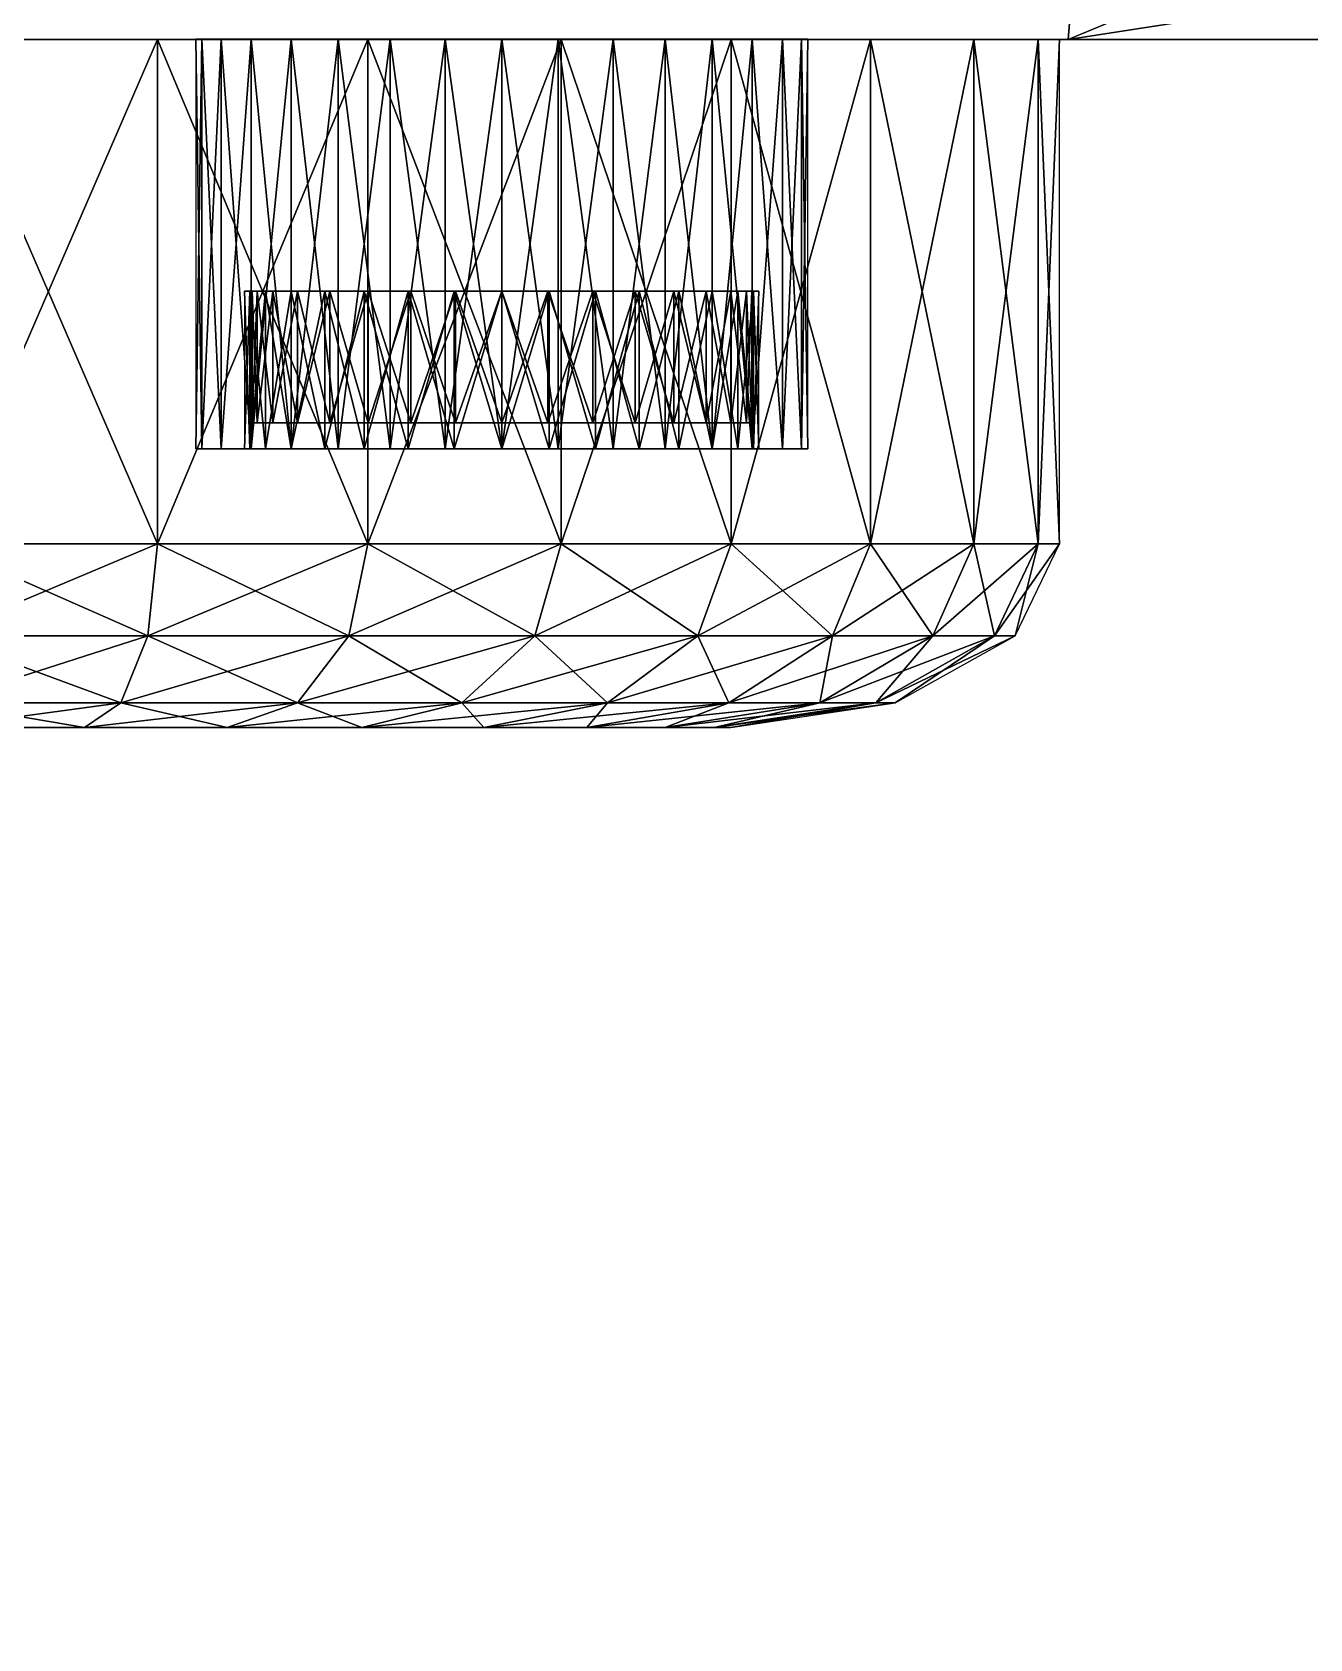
# Model space of a CAD drawing. Units: millimetres at full size, sheet at 1:50. Extents: x -9750 to 9750, y -6680 to 6675.
# Drawn here: x 87.93 to 116.45, y 1999.27 to 2035.12 of the extents above; entities that cross this region are included whole.
import ezdxf

# ---------------------------------------------------------------- set-up
doc = ezdxf.new("R2010")
doc.units = ezdxf.units.MM
doc.header["$LTSCALE"] = 50
doc.layers.add('0-A_汎用オブジェクト（実装）', color=4, linetype='Continuous')

msp = doc.modelspace()

# ---------------------------------------------------------------- wipeouts: each hides what was drawn before it
msp.add_wipeout([(-3365.77, 3792.05), (-3365.77, -1764.95), (296.23, -1764.95), (296.23, -1764.95)])

# ---------------------------------------------------------------- next in the draw order: wipeouts: each hides what was drawn before it
msp.add_wipeout([(-3365.77, 3792.05), (296.23, -1764.95), (296.23, 3792.05), (296.23, 3792.05)])

# ---------------------------------------------------------------- next in the draw order: wipeouts: each hides what was drawn before it
msp.add_wipeout([(-291.9, 1994.83), (296.23, 1994.83), (296.23, 2039.03), (296.23, 2039.03)])

# ---------------------------------------------------------------- next in the draw order: wipeouts: each hides what was drawn before it
msp.add_wipeout([(-291.9, 1994.83), (296.23, 2039.03), (-301.16, 2039.03), (-301.16, 2039.03)])

# ---------------------------------------------------------------- next in the draw order: wipeouts: each hides what was drawn before it
msp.add_wipeout([(283.73, 2707.35), (-16.27, 2707.35), (-16.27, 907.35), (-16.27, 907.35)])

# ---------------------------------------------------------------- next in the draw order: wipeouts: each hides what was drawn before it
msp.add_wipeout([(283.73, 2707.35), (-16.27, 907.35), (283.73, 907.35), (283.73, 907.35)])

# ---------------------------------------------------------------- next in the draw order: linework, layer by layer
at = {"layer": '0-A_汎用オブジェクト（実装）'}
for p, q in [((119, 2034.95), (9.99, 2034.95)), ((111.05, 2034.95), (9.99, 2034.95)), ((91.58, 2034.96), (93.71, 2034.96)), ((91.58, 2034.96), (98.41, 2034.96)), ((91.58, 2034.96), (105.24, 2034.96)), ((91.58, 2034.96), (92.15, 2034.96)), ((92.15, 2034.96), (91.58, 2034.96)), ((93.71, 2034.96), (91.58, 2034.96)), ((105.24, 2034.96), (91.58, 2034.96)), ((98.41, 2034.96), (91.58, 2034.96)), ((92.15, 2034.96), (93.71, 2034.96)), ((93.71, 2034.96), (92.15, 2034.96)), ((93.71, 2034.96), (95.92, 2034.96)), ((93.71, 2034.96), (98.41, 2034.96)), ((95.92, 2034.96), (93.71, 2034.96)), ((98.41, 2034.96), (103.11, 2034.96)), ((98.41, 2034.96), (105.24, 2034.96)), ((103.11, 2034.96), (98.41, 2034.96)), ((100.9, 2034.96), (103.11, 2034.96)), ((103.11, 2034.96), (100.9, 2034.96)), ((103.11, 2034.96), (104.68, 2034.96)), ((103.11, 2034.96), (105.24, 2034.96)), ((104.68, 2034.96), (103.11, 2034.96)), ((105.24, 2034.96), (103.11, 2034.96)), ((104.68, 2034.96), (105.24, 2034.96)), ((105.24, 2034.96), (104.68, 2034.96)), ((92.67, 2029.34), (92.84, 2029.34)), ((93.3, 2029.34), (92.79, 2029.34)), ((92.79, 2029.34), (93.3, 2029.34)), ((92.79, 2029.34), (92.95, 2029.34)), ((92.79, 2029.34), (93.14, 2029.34)), ((92.95, 2029.34), (93.3, 2029.34)), ((93.85, 2029.34), (93.14, 2029.34)), ((93.14, 2029.34), (93.85, 2029.34)), ((93.14, 2029.34), (93.71, 2029.34)), ((93.3, 2029.34), (93.85, 2029.34)), ((94.57, 2029.34), (93.71, 2029.34)), ((93.71, 2029.34), (94.57, 2029.34)), ((93.71, 2029.34), (94.46, 2029.34)), ((93.85, 2029.34), (94.57, 2029.34)), ((95.43, 2029.34), (94.46, 2029.34)), ((94.46, 2029.34), (95.43, 2029.34)), ((94.46, 2029.34), (95.34, 2029.34)), ((94.57, 2029.34), (95.43, 2029.34)), ((96.38, 2029.34), (95.34, 2029.34)), ((95.34, 2029.34), (96.38, 2029.34)), ((95.34, 2029.34), (96.32, 2029.34)), ((95.43, 2029.34), (96.38, 2029.34)), ((97.38, 2029.34), (96.32, 2029.34)), ((96.32, 2029.34), (97.38, 2029.34)), ((96.32, 2029.34), (97.35, 2029.34)), ((96.38, 2029.34), (97.38, 2029.34)), ((98.41, 2029.34), (97.35, 2029.34)), ((97.35, 2029.34), (98.41, 2029.34)), ((97.35, 2029.34), (98.41, 2029.34)), ((97.38, 2029.34), (98.41, 2029.34)), ((99.44, 2029.34), (98.41, 2029.34)), ((99.47, 2029.34), (98.41, 2029.34)), ((98.41, 2029.34), (99.47, 2029.34)), ((100.44, 2029.34), (99.44, 2029.34)), ((100.5, 2029.34), (99.44, 2029.34)), ((99.44, 2029.34), (100.5, 2029.34)), ((100.5, 2029.34), (99.47, 2029.34)), ((101.39, 2029.34), (100.44, 2029.34)), ((101.48, 2029.34), (100.44, 2029.34)), ((100.44, 2029.34), (101.48, 2029.34)), ((101.48, 2029.34), (100.5, 2029.34)), ((102.25, 2029.34), (101.39, 2029.34)), ((102.36, 2029.34), (101.39, 2029.34)), ((101.39, 2029.34), (102.36, 2029.34)), ((102.36, 2029.34), (101.48, 2029.34)), ((102.97, 2029.34), (102.25, 2029.34)), ((103.11, 2029.34), (102.25, 2029.34)), ((102.25, 2029.34), (103.11, 2029.34)), ((103.11, 2029.34), (102.36, 2029.34)), ((103.52, 2029.34), (102.97, 2029.34)), ((103.68, 2029.34), (102.97, 2029.34)), ((102.97, 2029.34), (103.68, 2029.34)), ((103.68, 2029.34), (103.11, 2029.34)), ((103.87, 2029.34), (103.52, 2029.34)), ((104.03, 2029.34), (103.52, 2029.34)), ((103.52, 2029.34), (104.03, 2029.34)), ((104.03, 2029.34), (103.68, 2029.34)), ((104.03, 2029.34), (103.87, 2029.34)), ((104.15, 2029.34), (103.87, 2029.34)), ((103.87, 2029.34), (104.15, 2029.34)), ((104.15, 2029.34), (103.99, 2029.34)), ((93.3, 2026.4), (92.84, 2026.4)), ((92.84, 2026.4), (93.3, 2026.4)), ((93.3, 2026.4), (92.84, 2026.4)), ((96.38, 2026.4), (93.3, 2026.4)), ((94.57, 2026.4), (93.3, 2026.4)), ((103.52, 2026.4), (93.3, 2026.4)), ((96.38, 2026.4), (93.3, 2026.4)), ((93.3, 2026.4), (94.57, 2026.4)), ((93.3, 2026.4), (100.44, 2026.4)), ((93.3, 2026.4), (96.38, 2026.4)), ((93.3, 2026.4), (103.52, 2026.4)), ((96.38, 2026.4), (94.57, 2026.4)), ((94.57, 2026.4), (96.38, 2026.4)), ((100.44, 2026.4), (96.38, 2026.4)), ((98.41, 2026.4), (96.38, 2026.4)), ((103.52, 2026.4), (96.38, 2026.4)), ((96.38, 2026.4), (100.44, 2026.4)), ((96.38, 2026.4), (98.41, 2026.4)), ((100.44, 2026.4), (98.41, 2026.4)), ((98.41, 2026.4), (100.44, 2026.4)), ((102.25, 2026.4), (100.44, 2026.4)), ((103.52, 2026.4), (100.44, 2026.4)), ((100.44, 2026.4), (102.25, 2026.4)), ((100.44, 2026.4), (103.52, 2026.4)), ((100.44, 2026.4), (103.52, 2026.4)), ((103.52, 2026.4), (102.25, 2026.4)), ((102.25, 2026.4), (103.52, 2026.4)), ((103.99, 2026.4), (103.52, 2026.4)), ((103.52, 2026.4), (103.99, 2026.4)), ((103.52, 2026.4), (103.99, 2026.4)), ((91.58, 2025.82), (92.79, 2025.82)), ((92.79, 2025.82), (91.58, 2025.82)), ((91.58, 2025.82), (92.67, 2025.82)), ((93.14, 2025.82), (91.72, 2025.82)), ((91.72, 2025.82), (93.14, 2025.82)), ((91.72, 2025.82), (92.79, 2025.82)), ((91.72, 2025.82), (92.79, 2025.82)), ((93.71, 2025.82), (92.15, 2025.82)), ((92.15, 2025.82), (93.71, 2025.82)), ((92.15, 2025.82), (93.14, 2025.82)), ((92.15, 2025.82), (93.14, 2025.82)), ((94.46, 2025.82), (92.82, 2025.82)), ((92.82, 2025.82), (94.46, 2025.82)), ((92.82, 2025.82), (93.71, 2025.82)), ((92.82, 2025.82), (93.71, 2025.82)), ((95.34, 2025.82), (93.71, 2025.82)), ((93.71, 2025.82), (95.34, 2025.82)), ((93.71, 2025.82), (94.46, 2025.82)), ((93.71, 2025.82), (94.76, 2025.82)), ((94.46, 2025.82), (95.34, 2025.82)), ((96.32, 2025.82), (94.76, 2025.82)), ((94.76, 2025.82), (96.32, 2025.82)), ((94.76, 2025.82), (95.92, 2025.82)), ((95.34, 2025.82), (96.32, 2025.82)), ((97.35, 2025.82), (95.92, 2025.82)), ((95.92, 2025.82), (97.35, 2025.82)), ((95.92, 2025.82), (97.15, 2025.82)), ((96.32, 2025.82), (97.35, 2025.82)), ((97.15, 2025.82), (98.41, 2025.82)), ((97.35, 2025.82), (98.41, 2025.82)), ((99.47, 2025.82), (98.41, 2025.82)), ((99.67, 2025.82), (98.41, 2025.82)), ((98.41, 2025.82), (99.67, 2025.82)), ((100.5, 2025.82), (99.47, 2025.82)), ((100.9, 2025.82), (99.47, 2025.82)), ((99.47, 2025.82), (100.9, 2025.82)), ((100.9, 2025.82), (99.67, 2025.82)), ((101.48, 2025.82), (100.5, 2025.82)), ((102.06, 2025.82), (100.5, 2025.82)), ((100.5, 2025.82), (102.06, 2025.82)), ((102.06, 2025.82), (100.9, 2025.82)), ((102.36, 2025.82), (101.48, 2025.82)), ((103.11, 2025.82), (101.48, 2025.82)), ((101.48, 2025.82), (103.11, 2025.82)), ((103.11, 2025.82), (102.06, 2025.82)), ((103.11, 2025.82), (102.36, 2025.82)), ((104, 2025.82), (102.36, 2025.82)), ((102.36, 2025.82), (104, 2025.82)), ((104, 2025.82), (103.11, 2025.82)), ((104, 2025.82), (103.11, 2025.82)), ((104.68, 2025.82), (103.11, 2025.82)), ((103.11, 2025.82), (104.68, 2025.82)), ((104.68, 2025.82), (103.68, 2025.82)), ((105.1, 2025.82), (103.68, 2025.82)), ((103.68, 2025.82), (105.1, 2025.82)), ((105.1, 2025.82), (104.03, 2025.82)), ((105.1, 2025.82), (104.03, 2025.82)), ((105.24, 2025.82), (104.03, 2025.82)), ((104.03, 2025.82), (105.24, 2025.82)), ((105.24, 2025.82), (104.15, 2025.82)), ((102.06, 2019.6), (69.64, 2019.6)), ((69.64, 2019.6), (102.06, 2019.6)), ((69.64, 2019.6), (92.28, 2019.6)), ((92.28, 2019.6), (79.41, 2019.6)), ((102.06, 2019.6), (79.41, 2019.6)), ((79.41, 2019.6), (92.28, 2019.6)), ((92.28, 2019.6), (85.85, 2019.6)), ((85.85, 2019.6), (92.28, 2019.6)), ((98.01, 2019.6), (92.28, 2019.6)), ((102.06, 2019.6), (92.28, 2019.6)), ((92.28, 2019.6), (102.06, 2019.6)), ((92.28, 2019.6), (102.06, 2019.6)), ((92.28, 2019.6), (98.01, 2019.6)), ((102.06, 2019.6), (98.01, 2019.6)), ((98.01, 2019.6), (102.06, 2019.6)), ((103.52, 2019.6), (102.06, 2019.6)), ((102.06, 2019.6), (103.52, 2019.6)), ((102.06, 2019.6), (103.52, 2019.6))]:
    msp.add_line(p, q, dxfattribs=at)
for points in [[(119, 2034.95), (9.99, 2259.6), (9.99, 2034.95)], [(111.05, 2034.95), (140.78, 2047.31), (111.7, 2042.82), (111.05, 2034.95), (142.32, 2039.79), (140.78, 2047.31)], [(9.99, 2034.95), (111.05, 2034.95), (111.7, 2042.82)], [(142.32, 2039.79), (111.05, 2034.95), (119, 2034.95)], [(85.85, 2034.95), (90.73, 2023.7), (90.73, 2034.95)], [(85.85, 2034.95), (85.85, 2023.7), (90.73, 2023.7)], [(90.73, 2034.95), (85.85, 2023.7), (90.73, 2023.7)], [(90.73, 2034.95), (85.85, 2034.95), (85.85, 2023.7)], [(90.73, 2034.95), (95.42, 2023.7), (95.42, 2034.95)], [(90.73, 2034.95), (90.73, 2023.7), (95.42, 2023.7)], [(95.42, 2034.95), (90.73, 2023.7), (95.42, 2023.7)], [(95.42, 2034.95), (90.73, 2034.95), (90.73, 2023.7)], [(91.58, 2034.96), (91.58, 2025.82), (91.72, 2025.82)], [(91.58, 2034.96), (91.72, 2025.82), (91.72, 2034.96)], [(91.72, 2034.96), (91.58, 2034.96), (91.58, 2025.82)], [(91.72, 2034.96), (91.58, 2025.82), (91.72, 2025.82)], [(91.72, 2034.96), (92.15, 2025.82), (92.15, 2034.96)], [(91.72, 2034.96), (91.72, 2025.82), (92.15, 2025.82)], [(92.15, 2034.96), (91.72, 2025.82), (92.15, 2025.82)], [(92.15, 2034.96), (91.72, 2034.96), (91.72, 2025.82)], [(92.15, 2034.96), (92.15, 2025.82), (92.82, 2025.82)], [(92.15, 2034.96), (92.82, 2025.82), (92.82, 2034.96)], [(92.82, 2034.96), (92.15, 2025.82), (92.82, 2025.82)], [(92.82, 2034.96), (92.15, 2034.96), (92.15, 2025.82)], [(92.82, 2034.96), (92.82, 2025.82), (93.71, 2025.82)], [(92.82, 2034.96), (93.71, 2025.82), (93.71, 2034.96)], [(93.71, 2034.96), (92.82, 2034.96), (92.82, 2025.82), (93.71, 2034.96), (92.82, 2025.82), (93.71, 2025.82)], [(93.71, 2034.96), (94.76, 2025.82), (94.76, 2034.96)], [(93.71, 2034.96), (93.71, 2025.82), (94.76, 2025.82)], [(94.76, 2034.96), (93.71, 2034.96), (93.71, 2025.82), (94.76, 2034.96), (93.71, 2025.82), (94.76, 2025.82)], [(94.76, 2034.96), (94.76, 2025.82), (95.92, 2025.82), (94.76, 2034.96), (95.92, 2025.82), (95.92, 2034.96)], [(95.92, 2034.96), (94.76, 2025.82), (95.92, 2025.82)], [(95.92, 2034.96), (94.76, 2034.96), (94.76, 2025.82)], [(95.42, 2034.95), (99.74, 2023.7), (99.74, 2034.95)], [(95.42, 2034.95), (95.42, 2023.7), (99.74, 2023.7)], [(99.74, 2034.95), (95.42, 2023.7), (99.74, 2023.7)], [(99.74, 2034.95), (95.42, 2034.95), (95.42, 2023.7)], [(95.92, 2034.96), (95.92, 2025.82), (97.15, 2025.82), (95.92, 2034.96), (97.15, 2025.82), (97.15, 2034.96)], [(97.15, 2034.96), (95.92, 2034.96), (95.92, 2025.82)], [(97.15, 2034.96), (95.92, 2025.82), (97.15, 2025.82)], [(97.15, 2034.96), (97.15, 2025.82), (98.41, 2025.82)], [(97.15, 2034.96), (98.41, 2025.82), (98.41, 2034.96)], [(98.41, 2034.96), (99.67, 2025.82), (99.67, 2034.96)], [(98.41, 2034.96), (98.41, 2025.82), (99.67, 2025.82)], [(99.67, 2034.96), (98.41, 2034.96), (98.41, 2025.82)], [(99.67, 2034.96), (98.41, 2025.82), (99.67, 2025.82)], [(99.67, 2034.96), (100.9, 2025.82), (100.9, 2034.96), (99.67, 2034.96), (99.67, 2025.82), (100.9, 2025.82)], [(100.9, 2034.96), (99.67, 2034.96), (99.67, 2025.82), (100.9, 2034.96), (99.67, 2025.82), (100.9, 2025.82)], [(99.74, 2034.95), (99.74, 2023.7), (103.53, 2023.7), (99.74, 2034.95), (103.53, 2023.7), (103.53, 2034.95)], [(103.53, 2034.95), (99.74, 2023.7), (103.53, 2023.7)], [(103.53, 2034.95), (99.74, 2034.95), (99.74, 2023.7)], [(100.9, 2034.96), (102.06, 2025.82), (102.06, 2034.96), (100.9, 2034.96), (100.9, 2025.82), (102.06, 2025.82)], [(102.06, 2034.96), (100.9, 2025.82), (102.06, 2025.82)], [(102.06, 2034.96), (100.9, 2034.96), (100.9, 2025.82)], [(102.06, 2034.96), (102.06, 2025.82), (103.11, 2025.82), (102.06, 2034.96), (103.11, 2025.82), (103.11, 2034.96)], [(103.11, 2034.96), (102.06, 2025.82), (103.11, 2025.82)], [(103.11, 2034.96), (102.06, 2034.96), (102.06, 2025.82)], [(103.11, 2034.96), (104, 2025.82), (104, 2034.96)], [(103.11, 2034.96), (103.11, 2025.82), (104, 2025.82)], [(104, 2034.96), (103.11, 2025.82), (104, 2025.82)], [(104, 2034.96), (103.11, 2034.96), (103.11, 2025.82)], [(103.53, 2034.95), (106.64, 2023.7), (106.64, 2034.95), (103.53, 2034.95), (103.53, 2023.7), (106.64, 2023.7)], [(106.64, 2034.95), (103.53, 2023.7), (106.64, 2023.7)], [(106.64, 2034.95), (103.53, 2034.95), (103.53, 2023.7)], [(104, 2034.96), (104.68, 2025.82), (104.68, 2034.96)], [(104, 2034.96), (104, 2025.82), (104.68, 2025.82)], [(104.68, 2034.96), (104, 2034.96), (104, 2025.82), (104.68, 2034.96), (104, 2025.82), (104.68, 2025.82)], [(104.68, 2034.96), (105.1, 2025.82), (105.1, 2034.96)], [(104.68, 2034.96), (104.68, 2025.82), (105.1, 2025.82)], [(105.1, 2034.96), (104.68, 2034.96), (104.68, 2025.82)], [(105.1, 2034.96), (104.68, 2025.82), (105.1, 2025.82)], [(105.1, 2034.96), (105.1, 2025.82), (105.24, 2025.82)], [(105.1, 2034.96), (105.24, 2025.82), (105.24, 2034.96)], [(105.24, 2034.96), (105.1, 2034.96), (105.1, 2025.82)], [(105.24, 2034.96), (105.1, 2025.82), (105.24, 2025.82)], [(106.64, 2034.95), (106.64, 2023.7), (108.95, 2023.7)], [(106.64, 2034.95), (108.95, 2023.7), (108.95, 2034.95)], [(108.95, 2034.95), (106.64, 2023.7), (108.95, 2023.7)], [(108.95, 2034.95), (106.64, 2034.95), (106.64, 2023.7)], [(108.95, 2034.95), (110.38, 2023.7), (110.38, 2034.95)], [(108.95, 2034.95), (108.95, 2023.7), (110.38, 2023.7)], [(110.38, 2034.95), (108.95, 2023.7), (110.38, 2023.7)], [(110.38, 2034.95), (108.95, 2034.95), (108.95, 2023.7)], [(110.38, 2034.95), (110.38, 2023.7), (110.86, 2023.7), (110.38, 2034.95), (110.86, 2023.7), (110.86, 2034.95)], [(110.86, 2034.95), (110.38, 2023.7), (110.86, 2023.7)], [(110.86, 2034.95), (110.38, 2034.95), (110.38, 2023.7)], [(92.67, 2025.82), (92.79, 2029.34), (92.67, 2029.34)], [(92.67, 2025.82), (92.79, 2025.82), (92.79, 2029.34)], [(92.79, 2025.82), (92.79, 2029.34), (92.67, 2029.34)], [(92.79, 2025.82), (92.67, 2029.34), (92.67, 2025.82)], [(92.79, 2025.82), (93.14, 2025.82), (93.14, 2029.34)], [(92.79, 2025.82), (93.14, 2029.34), (92.79, 2029.34)], [(93.14, 2025.82), (92.79, 2029.34), (92.79, 2025.82)], [(93.14, 2025.82), (93.14, 2029.34), (92.79, 2029.34)], [(92.84, 2029.34), (92.84, 2026.4), (92.95, 2026.4)], [(92.84, 2029.34), (92.95, 2026.4), (92.95, 2029.34)], [(92.95, 2029.34), (92.84, 2029.34), (92.84, 2026.4)], [(92.95, 2029.34), (92.84, 2026.4), (92.95, 2026.4)], [(92.95, 2029.34), (93.3, 2026.4), (93.3, 2029.34)], [(92.95, 2029.34), (92.95, 2026.4), (93.3, 2026.4)], [(93.3, 2029.34), (92.95, 2026.4), (93.3, 2026.4)], [(93.3, 2029.34), (92.95, 2029.34), (92.95, 2026.4)], [(93.14, 2025.82), (93.71, 2025.82), (93.71, 2029.34)], [(93.14, 2025.82), (93.71, 2029.34), (93.14, 2029.34)], [(93.71, 2025.82), (93.14, 2029.34), (93.14, 2025.82)], [(93.71, 2025.82), (93.71, 2029.34), (93.14, 2029.34)], [(93.3, 2029.34), (93.85, 2026.4), (93.85, 2029.34)], [(93.3, 2029.34), (93.3, 2026.4), (93.85, 2026.4)], [(93.85, 2029.34), (93.3, 2026.4), (93.85, 2026.4)], [(93.85, 2029.34), (93.3, 2029.34), (93.3, 2026.4)], [(93.71, 2025.82), (94.46, 2025.82), (94.46, 2029.34), (93.71, 2025.82), (94.46, 2029.34), (93.71, 2029.34)], [(94.46, 2025.82), (94.46, 2029.34), (93.71, 2029.34)], [(94.46, 2025.82), (93.71, 2029.34), (93.71, 2025.82)], [(93.85, 2029.34), (94.57, 2026.4), (94.57, 2029.34), (93.85, 2029.34), (93.85, 2026.4), (94.57, 2026.4)], [(94.57, 2029.34), (93.85, 2029.34), (93.85, 2026.4)], [(94.57, 2029.34), (93.85, 2026.4), (94.57, 2026.4)], [(94.46, 2025.82), (95.34, 2029.34), (94.46, 2029.34)], [(94.46, 2025.82), (95.34, 2025.82), (95.34, 2029.34)], [(95.34, 2025.82), (94.46, 2029.34), (94.46, 2025.82)], [(95.34, 2025.82), (95.34, 2029.34), (94.46, 2029.34)], [(94.57, 2029.34), (94.57, 2026.4), (95.43, 2026.4), (94.57, 2029.34), (95.43, 2026.4), (95.43, 2029.34)], [(95.43, 2029.34), (94.57, 2026.4), (95.43, 2026.4)], [(95.43, 2029.34), (94.57, 2029.34), (94.57, 2026.4)], [(95.34, 2025.82), (96.32, 2029.34), (95.34, 2029.34)], [(95.34, 2025.82), (96.32, 2025.82), (96.32, 2029.34)], [(96.32, 2025.82), (95.34, 2029.34), (95.34, 2025.82), (96.32, 2025.82), (96.32, 2029.34), (95.34, 2029.34)], [(95.43, 2029.34), (95.43, 2026.4), (96.38, 2026.4)], [(95.43, 2029.34), (96.38, 2026.4), (96.38, 2029.34)], [(96.38, 2029.34), (95.43, 2026.4), (96.38, 2026.4)], [(96.38, 2029.34), (95.43, 2029.34), (95.43, 2026.4)], [(96.32, 2025.82), (97.35, 2029.34), (96.32, 2029.34)], [(96.32, 2025.82), (97.35, 2025.82), (97.35, 2029.34)], [(97.35, 2025.82), (96.32, 2029.34), (96.32, 2025.82)], [(97.35, 2025.82), (97.35, 2029.34), (96.32, 2029.34)], [(96.38, 2029.34), (97.38, 2026.4), (97.38, 2029.34)], [(96.38, 2029.34), (96.38, 2026.4), (97.38, 2026.4)], [(97.38, 2029.34), (96.38, 2026.4), (97.38, 2026.4)], [(97.38, 2029.34), (96.38, 2029.34), (96.38, 2026.4)], [(97.35, 2025.82), (98.41, 2029.34), (97.35, 2029.34)], [(97.35, 2025.82), (98.41, 2025.82), (98.41, 2029.34)], [(98.41, 2025.82), (98.41, 2029.34), (97.35, 2029.34)], [(98.41, 2025.82), (97.35, 2029.34), (97.35, 2025.82)], [(97.38, 2029.34), (97.38, 2026.4), (98.41, 2026.4)], [(97.38, 2029.34), (98.41, 2026.4), (98.41, 2029.34)], [(98.41, 2029.34), (97.38, 2026.4), (98.41, 2026.4)], [(98.41, 2029.34), (97.38, 2029.34), (97.38, 2026.4)], [(98.41, 2025.82), (99.47, 2029.34), (98.41, 2029.34)], [(99.44, 2029.34), (98.41, 2029.34), (98.41, 2026.4)], [(99.44, 2029.34), (98.41, 2026.4), (99.44, 2026.4)], [(99.47, 2025.82), (99.47, 2029.34), (98.41, 2029.34)], [(99.47, 2025.82), (98.41, 2029.34), (98.41, 2025.82)], [(99.44, 2029.34), (99.44, 2026.4), (100.44, 2026.4)], [(99.44, 2029.34), (100.44, 2026.4), (100.44, 2029.34)], [(100.44, 2029.34), (99.44, 2029.34), (99.44, 2026.4)], [(100.44, 2029.34), (99.44, 2026.4), (100.44, 2026.4)], [(99.47, 2025.82), (100.5, 2025.82), (100.5, 2029.34)], [(99.47, 2025.82), (100.5, 2029.34), (99.47, 2029.34)], [(100.5, 2025.82), (99.47, 2029.34), (99.47, 2025.82)], [(100.5, 2025.82), (100.5, 2029.34), (99.47, 2029.34)], [(100.44, 2029.34), (101.39, 2026.4), (101.39, 2029.34)], [(100.44, 2029.34), (100.44, 2026.4), (101.39, 2026.4)], [(101.39, 2029.34), (100.44, 2026.4), (101.39, 2026.4)], [(101.39, 2029.34), (100.44, 2029.34), (100.44, 2026.4)], [(100.5, 2025.82), (101.48, 2025.82), (101.48, 2029.34), (100.5, 2025.82), (101.48, 2029.34), (100.5, 2029.34)], [(101.48, 2025.82), (101.48, 2029.34), (100.5, 2029.34), (101.48, 2025.82), (100.5, 2029.34), (100.5, 2025.82)], [(101.39, 2029.34), (102.25, 2026.4), (102.25, 2029.34)], [(101.39, 2029.34), (101.39, 2026.4), (102.25, 2026.4)], [(102.25, 2029.34), (101.39, 2029.34), (101.39, 2026.4), (102.25, 2029.34), (101.39, 2026.4), (102.25, 2026.4)], [(101.48, 2025.82), (102.36, 2029.34), (101.48, 2029.34)], [(101.48, 2025.82), (102.36, 2025.82), (102.36, 2029.34)], [(102.36, 2025.82), (101.48, 2029.34), (101.48, 2025.82), (102.36, 2025.82), (102.36, 2029.34), (101.48, 2029.34)], [(102.25, 2029.34), (102.97, 2026.4), (102.97, 2029.34), (102.25, 2029.34), (102.25, 2026.4), (102.97, 2026.4)], [(102.97, 2029.34), (102.25, 2026.4), (102.97, 2026.4)], [(102.97, 2029.34), (102.25, 2029.34), (102.25, 2026.4)], [(102.36, 2025.82), (103.11, 2025.82), (103.11, 2029.34)], [(102.36, 2025.82), (103.11, 2029.34), (102.36, 2029.34)], [(103.11, 2025.82), (103.11, 2029.34), (102.36, 2029.34)], [(103.11, 2025.82), (102.36, 2029.34), (102.36, 2025.82)], [(102.97, 2029.34), (102.97, 2026.4), (103.52, 2026.4)], [(102.97, 2029.34), (103.52, 2026.4), (103.52, 2029.34)], [(103.52, 2029.34), (102.97, 2026.4), (103.52, 2026.4)], [(103.52, 2029.34), (102.97, 2029.34), (102.97, 2026.4)], [(103.11, 2025.82), (103.68, 2025.82), (103.68, 2029.34), (103.11, 2025.82), (103.68, 2029.34), (103.11, 2029.34)], [(103.68, 2025.82), (103.68, 2029.34), (103.11, 2029.34)], [(103.68, 2025.82), (103.11, 2029.34), (103.11, 2025.82)], [(103.52, 2029.34), (103.52, 2026.4), (103.87, 2026.4)], [(103.87, 2029.34), (103.52, 2029.34), (103.87, 2026.4)], [(103.87, 2029.34), (103.52, 2026.4), (103.87, 2026.4)], [(103.87, 2029.34), (103.52, 2029.34), (103.52, 2026.4)], [(103.68, 2025.82), (104.03, 2029.34), (103.68, 2029.34)], [(104.03, 2025.82), (103.68, 2029.34), (103.68, 2025.82), (104.03, 2025.82), (104.03, 2029.34), (103.68, 2029.34)], [(103.87, 2029.34), (103.99, 2026.4), (103.99, 2029.34), (103.87, 2029.34), (103.87, 2026.4), (103.99, 2026.4)], [(103.99, 2029.34), (103.87, 2026.4), (103.99, 2026.4)], [(103.99, 2029.34), (103.87, 2029.34), (103.87, 2026.4)], [(104.03, 2025.82), (104.15, 2025.82), (104.15, 2029.34)], [(104.03, 2025.82), (104.15, 2029.34), (104.03, 2029.34)], [(104.15, 2025.82), (104.15, 2029.34), (104.03, 2029.34)], [(104.15, 2025.82), (104.03, 2029.34), (104.03, 2025.82)], [(85.85, 2023.7), (85.85, 2021.65), (90.51, 2021.65)], [(85.85, 2023.7), (90.51, 2021.65), (90.73, 2023.7)], [(90.73, 2023.7), (85.85, 2021.65), (90.51, 2021.65)], [(90.73, 2023.7), (85.85, 2023.7), (85.85, 2021.65)], [(90.73, 2023.7), (95, 2021.65), (95.42, 2023.7), (90.73, 2023.7), (90.51, 2021.65), (95, 2021.65)], [(95.42, 2023.7), (90.51, 2021.65), (95, 2021.65)], [(95.42, 2023.7), (90.73, 2023.7), (90.51, 2021.65)], [(95.42, 2023.7), (95, 2021.65), (99.15, 2021.65)], [(99.74, 2023.7), (95, 2021.65), (99.15, 2021.65)], [(99.74, 2023.7), (95.42, 2023.7), (95, 2021.65)], [(95.42, 2023.7), (99.15, 2021.65), (99.74, 2023.7)], [(99.74, 2023.7), (102.79, 2021.65), (103.53, 2023.7), (99.74, 2023.7), (99.15, 2021.65), (102.79, 2021.65)], [(103.53, 2023.7), (99.15, 2021.65), (102.79, 2021.65)], [(103.53, 2023.7), (99.74, 2023.7), (99.15, 2021.65)], [(103.53, 2023.7), (105.79, 2021.65), (106.64, 2023.7), (103.53, 2023.7), (102.79, 2021.65), (105.79, 2021.65)], [(106.64, 2023.7), (102.79, 2021.65), (105.79, 2021.65)], [(106.64, 2023.7), (103.53, 2023.7), (102.79, 2021.65)], [(106.64, 2023.7), (105.79, 2021.65), (108.03, 2021.65)], [(108.95, 2023.7), (105.79, 2021.65), (108.03, 2021.65)], [(108.95, 2023.7), (106.64, 2023.7), (105.79, 2021.65)], [(106.64, 2023.7), (108.03, 2021.65), (108.95, 2023.7)], [(108.95, 2023.7), (109.41, 2021.65), (110.38, 2023.7), (108.95, 2023.7), (108.03, 2021.65), (109.41, 2021.65)], [(110.38, 2023.7), (108.03, 2021.65), (109.41, 2021.65)], [(110.38, 2023.7), (108.95, 2023.7), (108.03, 2021.65)], [(110.38, 2023.7), (109.41, 2021.65), (109.87, 2021.65)], [(110.86, 2023.7), (109.41, 2021.65), (109.87, 2021.65)], [(110.86, 2023.7), (110.38, 2023.7), (109.41, 2021.65)], [(110.38, 2023.7), (109.87, 2021.65), (110.86, 2023.7)], [(85.85, 2021.65), (89.91, 2020.15), (90.51, 2021.65), (85.85, 2021.65), (85.85, 2020.15), (89.91, 2020.15)], [(90.51, 2021.65), (85.85, 2020.15), (89.91, 2020.15)], [(90.51, 2021.65), (85.85, 2021.65), (85.85, 2020.15)], [(90.51, 2021.65), (89.91, 2020.15), (93.85, 2020.15), (90.51, 2021.65), (93.85, 2020.15), (95, 2021.65)], [(95, 2021.65), (89.91, 2020.15), (93.85, 2020.15)], [(95, 2021.65), (90.51, 2021.65), (89.91, 2020.15)], [(95, 2021.65), (93.85, 2020.15), (97.52, 2020.15), (95, 2021.65), (97.52, 2020.15), (99.15, 2021.65)], [(99.15, 2021.65), (93.85, 2020.15), (97.52, 2020.15)], [(99.15, 2021.65), (95, 2021.65), (93.85, 2020.15)], [(99.15, 2021.65), (97.52, 2020.15), (100.77, 2020.15), (99.15, 2021.65), (100.77, 2020.15), (102.79, 2021.65)], [(102.79, 2021.65), (97.52, 2020.15), (100.77, 2020.15)], [(102.79, 2021.65), (99.15, 2021.65), (97.52, 2020.15)], [(102.79, 2021.65), (100.77, 2020.15), (103.48, 2020.15)], [(105.79, 2021.65), (100.77, 2020.15), (103.48, 2020.15)], [(105.79, 2021.65), (102.79, 2021.65), (100.77, 2020.15)], [(102.79, 2021.65), (103.48, 2020.15), (105.79, 2021.65)], [(105.79, 2021.65), (103.48, 2020.15), (105.51, 2020.15), (105.79, 2021.65), (105.51, 2020.15), (108.03, 2021.65)], [(108.03, 2021.65), (103.48, 2020.15), (105.51, 2020.15)], [(108.03, 2021.65), (105.79, 2021.65), (103.48, 2020.15)], [(108.03, 2021.65), (105.51, 2020.15), (106.76, 2020.15)], [(109.41, 2021.65), (105.51, 2020.15), (106.76, 2020.15)], [(109.41, 2021.65), (108.03, 2021.65), (105.51, 2020.15)], [(108.03, 2021.65), (106.76, 2020.15), (109.41, 2021.65)], [(109.41, 2021.65), (106.76, 2020.15), (107.19, 2020.15)], [(109.87, 2021.65), (106.76, 2020.15), (107.19, 2020.15)], [(109.87, 2021.65), (109.41, 2021.65), (106.76, 2020.15)], [(109.41, 2021.65), (107.19, 2020.15), (109.87, 2021.65)], [(85.85, 2020.15), (89.1, 2019.6), (89.91, 2020.15), (85.85, 2020.15), (85.85, 2019.6), (89.1, 2019.6)], [(89.91, 2020.15), (85.85, 2019.6), (89.1, 2019.6), (89.91, 2020.15), (85.85, 2020.15), (85.85, 2019.6)], [(89.91, 2020.15), (89.1, 2019.6), (92.28, 2019.6)], [(93.85, 2020.15), (89.1, 2019.6), (92.28, 2019.6)], [(93.85, 2020.15), (89.91, 2020.15), (89.1, 2019.6)], [(89.91, 2020.15), (92.28, 2019.6), (93.85, 2020.15)], [(93.85, 2020.15), (92.28, 2019.6), (95.29, 2019.6)], [(97.52, 2020.15), (92.28, 2019.6), (95.29, 2019.6)], [(97.52, 2020.15), (93.85, 2020.15), (92.28, 2019.6)], [(93.85, 2020.15), (95.29, 2019.6), (97.52, 2020.15)], [(97.52, 2020.15), (95.29, 2019.6), (98.01, 2019.6)], [(100.77, 2020.15), (95.29, 2019.6), (98.01, 2019.6)], [(100.77, 2020.15), (97.52, 2020.15), (95.29, 2019.6)], [(97.52, 2020.15), (98.01, 2019.6), (100.77, 2020.15)], [(100.77, 2020.15), (98.01, 2019.6), (100.31, 2019.6), (100.77, 2020.15), (100.31, 2019.6), (103.48, 2020.15)], [(103.48, 2020.15), (98.01, 2019.6), (100.31, 2019.6)], [(103.48, 2020.15), (100.77, 2020.15), (98.01, 2019.6)], [(103.48, 2020.15), (100.31, 2019.6), (102.06, 2019.6)], [(105.51, 2020.15), (100.31, 2019.6), (102.06, 2019.6)], [(105.51, 2020.15), (103.48, 2020.15), (100.31, 2019.6)], [(103.48, 2020.15), (102.06, 2019.6), (105.51, 2020.15)], [(105.51, 2020.15), (102.06, 2019.6), (103.15, 2019.6)], [(106.76, 2020.15), (102.06, 2019.6), (103.15, 2019.6)], [(106.76, 2020.15), (105.51, 2020.15), (102.06, 2019.6)], [(105.51, 2020.15), (103.15, 2019.6), (106.76, 2020.15)], [(106.76, 2020.15), (103.15, 2019.6), (103.52, 2019.6)], [(107.19, 2020.15), (103.15, 2019.6), (103.52, 2019.6), (107.19, 2020.15), (106.76, 2020.15), (103.15, 2019.6)], [(106.76, 2020.15), (103.52, 2019.6), (107.19, 2020.15)]]:
    msp.add_lwpolyline(points, close=True, dxfattribs=at)
for points in [[(9.99, 2034.95), (119, 2034.95), (9.99, 2034.95)], [(105.24, 2034.96), (98.41, 2034.96), (93.71, 2034.96)], [(95.92, 2034.96), (98.41, 2034.96), (100.9, 2034.96)], [(100.9, 2034.96), (98.41, 2034.96), (97.15, 2034.96), (97.15, 2025.82), (98.41, 2034.96), (97.15, 2025.82), (98.41, 2025.82), (98.41, 2034.96), (95.92, 2034.96)], [(92.67, 2029.34), (92.95, 2029.34), (92.67, 2029.34)], [(99.67, 2025.82), (98.41, 2025.82), (99.47, 2025.82), (99.47, 2029.34), (98.41, 2025.82)], [(99.47, 2029.34), (98.41, 2029.34), (99.44, 2026.4), (99.44, 2029.34), (98.41, 2029.34), (98.41, 2026.4), (99.44, 2026.4), (98.41, 2029.34)], [(104.68, 2025.82), (103.68, 2025.82), (104.03, 2025.82), (104.03, 2029.34), (103.68, 2025.82)], [(98.41, 2025.82), (97.15, 2025.82), (98.41, 2025.82)]]:
    msp.add_lwpolyline(points, dxfattribs=at)

doc.saveas('drawing.dxf')
